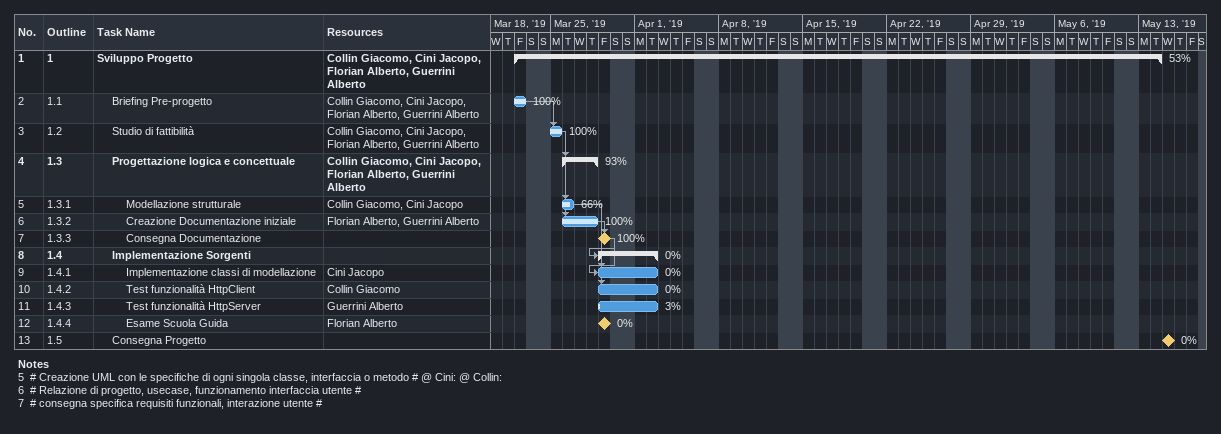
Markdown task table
| ID | WBS | Task | Start | Finish | Predecessors | Resources | % complete |
|---|---|---|---|---|---|---|---|
| 1 | 1 | **Sviluppo Progetto** | 2019-03-22 | 2019-05-14 |  | Collin Giacomo, Cini Jacopo, Florian Alberto, Guerrini Alberto | 53 |
| 2 | 1.1 | Briefing Pre-progetto | 2019-03-22 | 2019-03-22 |  | Collin Giacomo, Cini Jacopo, Florian Alberto, Guerrini Alberto | 100 |
| 3 | 1.2 | Studio di fattibilità | 2019-03-25 | 2019-03-25 | 2 | Collin Giacomo, Cini Jacopo, Florian Alberto, Guerrini Alberto | 100 |
| 4 | 1.3 | **Progettazione logica e concettuale** | 2019-03-26 | 2019-03-28 | 3 | Collin Giacomo, Cini Jacopo, Florian Alberto, Guerrini Alberto | 93 |
| 5 | 1.3.1 | Modellazione strutturale | 2019-03-26 | 2019-03-26 | 3 | Collin Giacomo, Cini Jacopo | 66 |
| 6 | 1.3.2 | Creazione Documentazione iniziale | 2019-03-26 | 2019-03-28 | 3 | Florian Alberto, Guerrini Alberto | 100 |
| 7 | 1.3.3 | Consegna Documentazione (milestone) | 2019-03-29 | 2019-03-29 | 6 |  | 100 |
| 8 | 1.4 | **Implementazione Sorgenti** | 2019-03-29 | 2019-04-02 | 7 |  | 0 |
| 9 | 1.4.1 | Implementazione classi di modellazione | 2019-03-29 | 2019-04-02 | 5, 7 | Cini Jacopo | 0 |
| 10 | 1.4.2 | Test funzionalità HttpClient | 2019-03-29 | 2019-04-02 | 5 | Collin Giacomo | 0 |
| 11 | 1.4.3 | Test funzionalità HttpServer | 2019-03-29 | 2019-04-02 |  | Guerrini Alberto | 3 |
| 12 | 1.4.4 | Esame Scuola Guida (milestone) | 2019-03-29 | 2019-03-29 |  | Florian Alberto | 0 |
| 13 | 1.5 | Consegna Progetto (milestone) | 2019-05-15 | 2019-05-15 |  |  | 0 |

Notes
- 5: # Creazione UML con le specifiche di ogni singola classe, interfaccia o metodo # @ Cini: @ Collin:
- 6: # Relazione di progetto, usecase, funzionamento interfaccia utente #
- 7: # consegna specifica requisiti funzionali, interazione utente #
